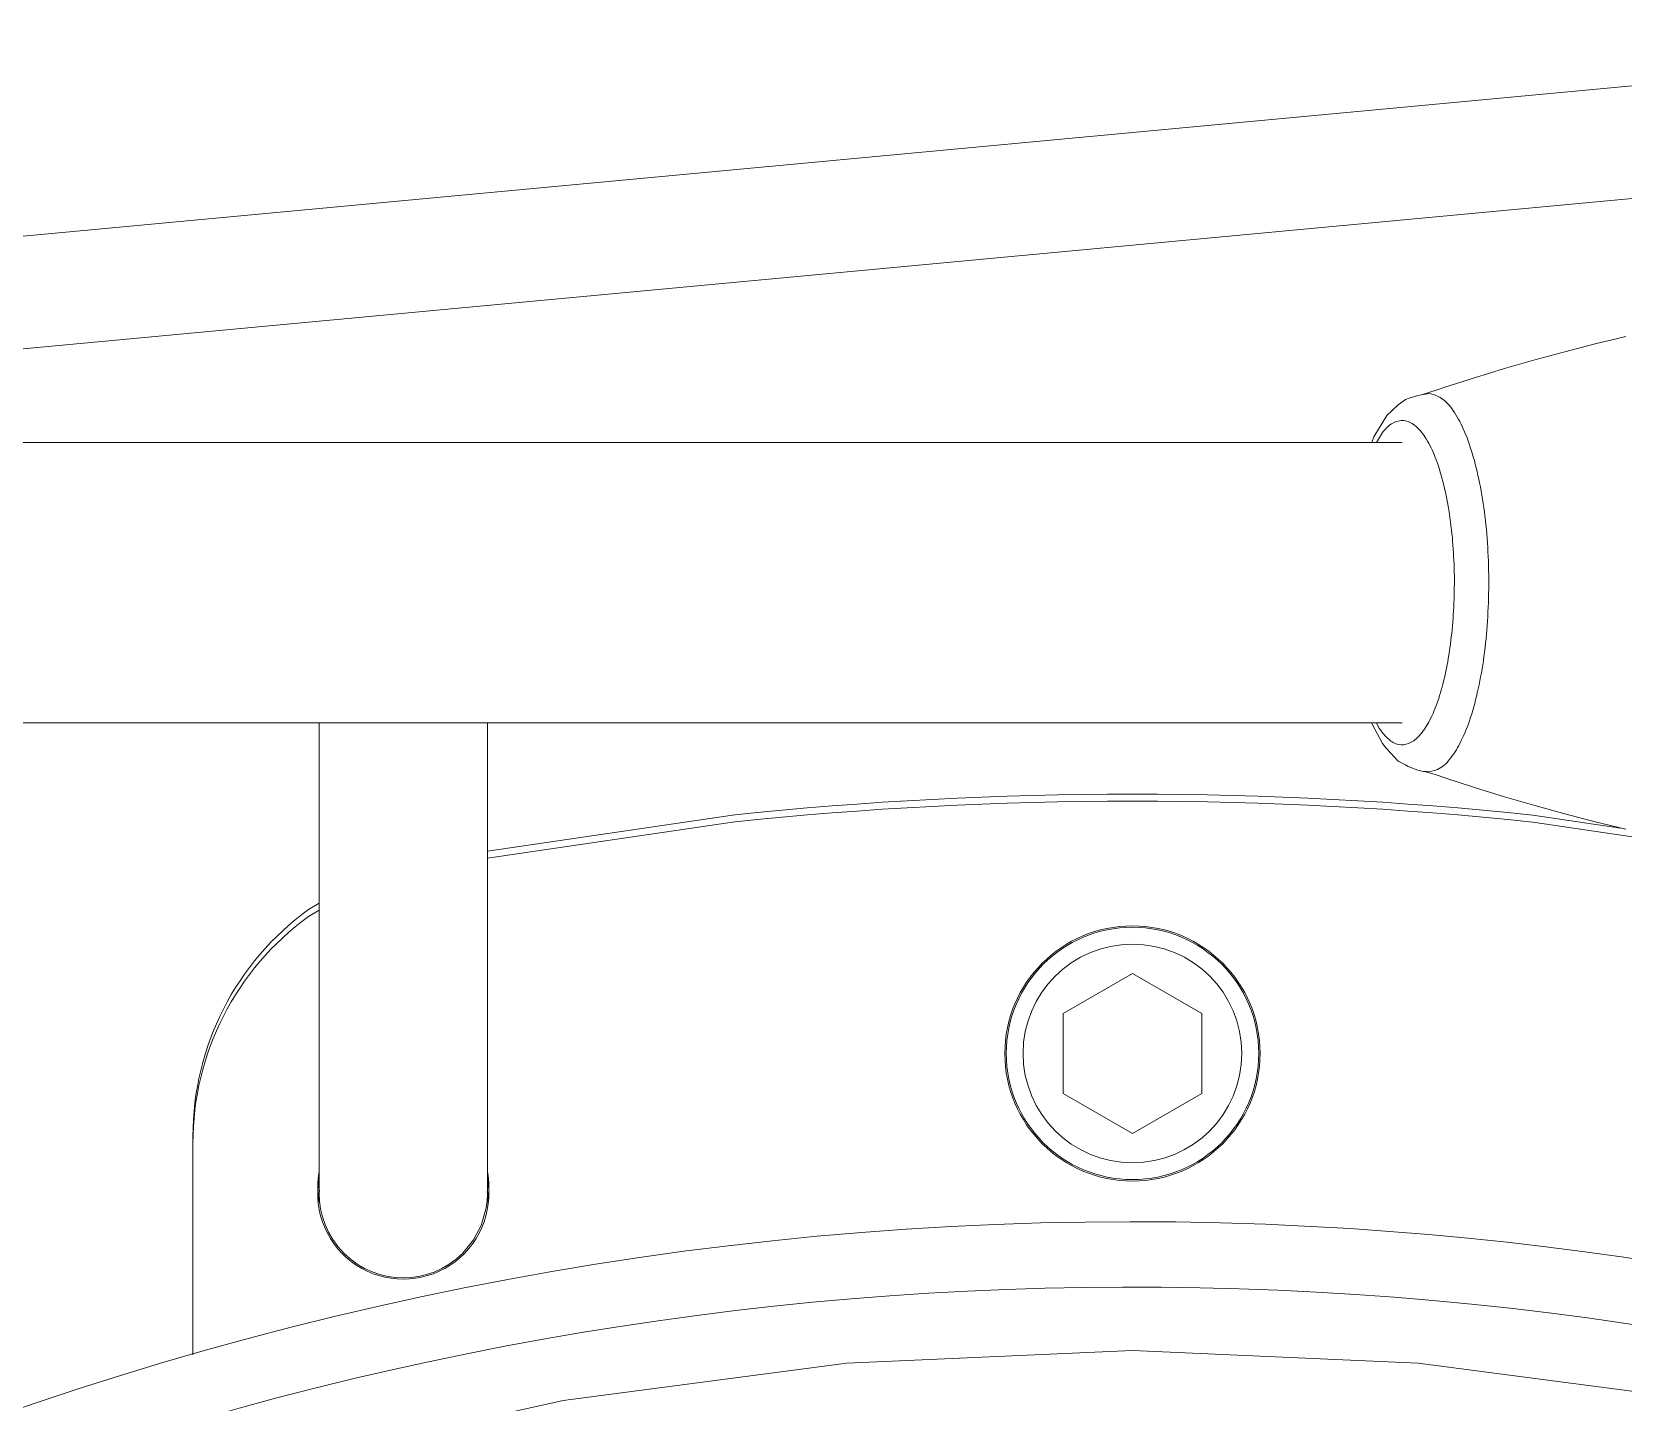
# Model space of a CAD drawing. Header units: millimetres. Extents: x -164867 to 807677, y -316775 to 513985.
# Drawn here: x 245308.5 to 245421.9, y 461558.5 to 461656.3 of the extents above; entities that cross this region are included whole.
import ezdxf

# ---------------------------------------------------------------- set-up
doc = ezdxf.new("R2010")
doc.units = ezdxf.units.MM
doc.layers.add('TECHNO', color=7, linetype='Continuous', lineweight=15)

# ---------------------------------------------------------------- blocks, each defined once
blk = doc.blocks.new('1.2_ миксер планетарный K60_60 литров')
at = {"transparency": 33554687}
for p, q in [((147.03, -341.65), (83.24, 340.78)), ((138.67, -338.16), (75.67, 335.81)), ((97.74, -279.36), (97.74, -136.6)), ((117.74, -136.35), (117.74, -279.36)), ((52.66, -197.88), (56.37, -197.88)), ((52.66, -197.88), (56.37, -197.88)), ((52.66, -197.88), (67.75, -197.88)), ((56.37, -197.88), (67.75, -197.88)), ((56.37, -197.88), (67.75, -197.88)), ((67.75, -197.88), (68.25, -197.88)), ((67.75, -197.88), (68.25, -197.88)), ((49.4, -224.29), (44.99, -204.37)), ((84.37, -206.88), (83.93, -206.13)), ((84.87, -206.88), (84.43, -206.13)), ((84.87, -206.88), (84.43, -206.13)), ((61.41, -207.55), (60.88, -207.86)), ((61.41, -207.55), (60.88, -207.86)), ((61.32, -207.6), (60.88, -207.86)), ((61.32, -207.6), (60.88, -207.86)), ((61.32, -207.6), (60.88, -207.86)), ((61.32, -207.6), (60.88, -207.86)), ((61.32, -207.6), (60.88, -207.86)), ((61.41, -207.55), (61.32, -207.6)), ((61.41, -207.55), (61.32, -207.6)), ((61.41, -207.55), (61.32, -207.6)), ((61.41, -207.55), (61.32, -207.6)), ((61.41, -207.55), (61.32, -207.6)), ((61.96, -207.3), (61.41, -207.55)), ((61.96, -207.3), (61.41, -207.55)), ((61.96, -207.3), (61.41, -207.55)), ((61.96, -207.3), (61.41, -207.55)), ((61.96, -207.3), (61.41, -207.55)), ((61.96, -207.3), (61.41, -207.55)), ((61.96, -207.3), (61.41, -207.55)), ((62.51, -207.11), (61.96, -207.3)), ((62.51, -207.11), (61.96, -207.3)), ((62.51, -207.11), (61.96, -207.3)), ((62.51, -207.11), (61.96, -207.3)), ((62.51, -207.11), (61.96, -207.3)), ((62.51, -207.11), (61.96, -207.3)), ((62.51, -207.11), (61.96, -207.3)), ((63.07, -206.98), (62.51, -207.11)), ((63.07, -206.98), (62.51, -207.11)), ((63.07, -206.98), (62.51, -207.11)), ((63.07, -206.98), (62.51, -207.11)), ((63.07, -206.98), (62.51, -207.11)), ((63.07, -206.98), (62.51, -207.11)), ((63.07, -206.98), (62.51, -207.11)), ((63.63, -206.91), (63.07, -206.98)), ((63.07, -206.98), (63.63, -206.91)), ((63.07, -206.98), (63.45, -206.93)), ((63.07, -206.98), (63.45, -206.93)), ((63.45, -206.93), (63.07, -206.98)), ((63.07, -206.98), (63.45, -206.93)), ((63.45, -206.93), (63.07, -206.98)), ((63.6, -206.88), (63.45, -206.93)), ((63.6, -206.88), (63.45, -206.93)), ((63.45, -206.93), (63.63, -206.91)), ((63.45, -206.93), (63.63, -206.91)), ((63.63, -206.91), (63.45, -206.93)), ((63.45, -206.93), (63.63, -206.91)), ((63.63, -206.91), (63.45, -206.93)), ((64.17, -206.88), (63.63, -206.91)), ((64.17, -206.88), (63.63, -206.91)), ((64.17, -206.88), (63.63, -206.91)), ((64.17, -206.88), (63.63, -206.91)), ((64.17, -206.88), (63.63, -206.91)), ((64.17, -206.88), (63.63, -206.91)), ((64.17, -206.88), (63.63, -206.91)), ((64.17, -206.88), (63.63, -206.91)), ((66.6, -206.88), (64.17, -206.88)), ((64.41, -206.9), (64.17, -206.88)), ((64.41, -206.9), (64.17, -206.88)), ((64.41, -206.9), (64.17, -206.88)), ((64.41, -206.9), (64.17, -206.88)), ((64.41, -206.9), (64.17, -206.88)), ((64.41, -206.9), (64.17, -206.88)), ((64.17, -206.88), (64.41, -206.9)), ((92.47, -206.88), (66.6, -206.88)), ((97.74, -206.88), (92.47, -206.88)), ((59.92, -208.64), (59.5, -209.1)), ((59.92, -208.64), (59.5, -209.1)), ((59.92, -208.64), (59.58, -209.01)), ((59.92, -208.64), (59.58, -209.01)), ((59.92, -208.64), (59.58, -209.01)), ((59.92, -208.64), (59.58, -209.01)), ((59.92, -208.64), (59.58, -209.01)), ((60.38, -208.22), (59.92, -208.64)), ((60.38, -208.22), (59.92, -208.64)), ((60.38, -208.22), (59.92, -208.64)), ((60.38, -208.22), (59.92, -208.64)), ((60.38, -208.22), (59.92, -208.64)), ((60.38, -208.22), (59.92, -208.64)), ((60.38, -208.22), (59.92, -208.64)), ((60.88, -207.86), (60.38, -208.22)), ((60.88, -207.86), (60.38, -208.22)), ((60.88, -207.86), (60.38, -208.22)), ((60.88, -207.86), (60.38, -208.22)), ((60.88, -207.86), (60.38, -208.22)), ((60.88, -207.86), (60.38, -208.22)), ((60.88, -207.86), (60.38, -208.22)), ((59.14, -209.59), (58.83, -210.12)), ((59.14, -209.59), (58.83, -210.12)), ((59.14, -209.59), (58.83, -210.12)), ((59.14, -209.59), (58.83, -210.12)), ((59.14, -209.59), (58.83, -210.12)), ((59.14, -209.59), (58.83, -210.12)), ((59.14, -209.59), (58.83, -210.12)), ((59.5, -209.1), (59.14, -209.59)), ((59.5, -209.1), (59.14, -209.59)), ((59.31, -209.36), (59.14, -209.59)), ((59.31, -209.36), (59.14, -209.59)), ((59.31, -209.36), (59.14, -209.59)), ((59.31, -209.36), (59.14, -209.59)), ((59.31, -209.36), (59.14, -209.59)), ((59.5, -209.1), (59.31, -209.36)), ((59.5, -209.1), (59.31, -209.36)), ((59.5, -209.1), (59.31, -209.36)), ((59.5, -209.1), (59.31, -209.36)), ((59.5, -209.1), (59.31, -209.36)), ((59.58, -209.01), (59.5, -209.1)), ((59.58, -209.01), (59.5, -209.1)), ((59.58, -209.01), (59.5, -209.1)), ((59.58, -209.01), (59.5, -209.1)), ((59.58, -209.01), (59.5, -209.1)), ((58.58, -210.67), (58.39, -211.22)), ((58.58, -210.67), (58.39, -211.22)), ((58.58, -210.67), (58.39, -211.22)), ((58.58, -210.67), (58.39, -211.22)), ((58.58, -210.67), (58.39, -211.22)), ((58.58, -210.67), (58.39, -211.22)), ((58.58, -210.67), (58.39, -211.22)), ((58.83, -210.12), (58.58, -210.67)), ((58.83, -210.12), (58.58, -210.67)), ((58.83, -210.12), (58.58, -210.67)), ((58.83, -210.12), (58.58, -210.67)), ((58.83, -210.12), (58.58, -210.67)), ((58.83, -210.12), (58.58, -210.67)), ((58.83, -210.12), (58.58, -210.67)), ((58.26, -211.78), (58.18, -212.34)), ((58.26, -211.78), (58.18, -212.34)), ((58.26, -211.78), (58.18, -212.34)), ((58.26, -211.78), (58.18, -212.34)), ((58.26, -211.78), (58.18, -212.34)), ((58.26, -211.78), (58.18, -212.34)), ((58.26, -211.78), (58.18, -212.34)), ((58.39, -211.22), (58.26, -211.78)), ((58.39, -211.22), (58.26, -211.78)), ((58.39, -211.22), (58.26, -211.78)), ((58.39, -211.22), (58.26, -211.78)), ((58.39, -211.22), (58.26, -211.78)), ((58.39, -211.22), (58.26, -211.78)), ((58.39, -211.22), (58.26, -211.78)), ((58.18, -212.34), (58.16, -212.88)), ((58.18, -212.34), (58.16, -212.88)), ((58.18, -212.34), (58.16, -212.88)), ((58.16, -212.88), (58.18, -212.34)), ((58.18, -212.34), (58.16, -212.88)), ((58.18, -212.34), (58.16, -212.88)), ((58.18, -212.34), (58.16, -212.88)), ((58.16, -212.88), (58.18, -213.41)), ((58.16, -212.88), (58.18, -213.41)), ((58.18, -213.41), (58.16, -212.88)), ((58.16, -212.88), (58.18, -213.41)), ((58.16, -212.88), (58.18, -213.41)), ((58.16, -212.88), (58.18, -213.41)), ((58.16, -212.88), (58.18, -213.41)), ((58.21, -213.61), (58.18, -213.41)), ((58.21, -213.61), (58.18, -213.41)), ((58.18, -213.41), (58.26, -213.97)), ((58.26, -213.97), (58.18, -213.41)), ((58.21, -213.61), (58.18, -213.41)), ((58.18, -213.41), (58.21, -213.61)), ((58.18, -213.41), (58.21, -213.61)), ((58.26, -213.97), (58.21, -213.61)), ((58.26, -213.97), (58.21, -213.61)), ((58.26, -213.97), (58.21, -213.61)), ((58.21, -213.61), (58.26, -213.97)), ((58.21, -213.61), (58.26, -213.97)), ((58.26, -213.97), (58.39, -214.53)), ((58.26, -213.97), (58.39, -214.53)), ((58.26, -213.97), (58.39, -214.53)), ((58.26, -213.97), (58.39, -214.53)), ((58.26, -213.97), (58.39, -214.53)), ((58.26, -213.97), (58.39, -214.53)), ((58.39, -214.53), (58.26, -213.97)), ((58.39, -214.53), (58.57, -215.08)), ((58.39, -214.53), (58.57, -215.08)), ((58.39, -214.53), (58.57, -215.08)), ((58.39, -214.53), (58.57, -215.08)), ((58.39, -214.53), (58.57, -215.08)), ((58.39, -214.53), (58.57, -215.08)), ((58.39, -214.53), (58.57, -215.08)), ((58.57, -215.08), (58.82, -215.63)), ((58.57, -215.08), (58.82, -215.63)), ((58.57, -215.08), (58.82, -215.63)), ((58.57, -215.08), (58.82, -215.63)), ((58.57, -215.08), (58.82, -215.63)), ((58.57, -215.08), (58.82, -215.63)), ((58.57, -215.08), (58.82, -215.63)), ((58.82, -215.63), (59.01, -215.96)), ((58.82, -215.63), (59.13, -216.16)), ((58.82, -215.63), (59.13, -216.16)), ((58.82, -215.63), (59.01, -215.96)), ((58.82, -215.63), (59.01, -215.96)), ((58.82, -215.63), (59.01, -215.96)), ((58.82, -215.63), (59.01, -215.96)), ((59.01, -215.96), (59.13, -216.16)), ((59.01, -215.96), (59.13, -216.16)), ((59.01, -215.96), (59.13, -216.16)), ((59.01, -215.96), (59.13, -216.16)), ((59.01, -215.96), (59.13, -216.16)), ((59.13, -216.16), (59.49, -216.66)), ((59.13, -216.16), (59.29, -216.39)), ((59.13, -216.16), (59.29, -216.39)), ((59.13, -216.16), (59.29, -216.39)), ((59.13, -216.16), (59.29, -216.39)), ((59.13, -216.16), (59.29, -216.39)), ((59.49, -216.66), (59.13, -216.16)), ((59.29, -216.39), (59.49, -216.66)), ((59.29, -216.39), (59.49, -216.66)), ((59.29, -216.39), (59.49, -216.66)), ((59.29, -216.39), (59.49, -216.66)), ((59.29, -216.39), (59.49, -216.66)), ((59.49, -216.66), (59.91, -217.12)), ((59.91, -217.12), (59.49, -216.66)), ((59.49, -216.66), (59.91, -217.12)), ((59.49, -216.66), (59.91, -217.12)), ((59.49, -216.66), (59.91, -217.12)), ((59.49, -216.66), (59.91, -217.12)), ((59.91, -217.12), (59.49, -216.66)), ((60.87, -217.9), (59.91, -217.12)), ((59.91, -217.12), (60.87, -217.9)), ((59.91, -217.12), (60.87, -217.9)), ((60.87, -217.9), (59.91, -217.12)), ((59.91, -217.12), (60.87, -217.9)), ((59.91, -217.12), (60.87, -217.9)), ((59.91, -217.12), (60.87, -217.9)), ((60.87, -217.9), (61.89, -218.44)), ((60.87, -217.9), (61.89, -218.44)), ((60.87, -217.9), (61.89, -218.44)), ((60.87, -217.9), (61.89, -218.44)), ((60.87, -217.9), (61.89, -218.44)), ((60.87, -217.9), (61.89, -218.44)), ((60.87, -217.9), (61.89, -218.44)), ((61.89, -218.44), (63.06, -218.78)), ((61.89, -218.44), (63.06, -218.78)), ((63.06, -218.78), (61.89, -218.44)), ((61.89, -218.44), (63.06, -218.78)), ((61.89, -218.44), (63.06, -218.78)), ((61.89, -218.44), (63.06, -218.78)), ((61.89, -218.44), (63.06, -218.78)), ((63.06, -218.78), (63.38, -218.83)), ((63.06, -218.78), (63.38, -218.83)), ((63.06, -218.78), (63.38, -218.83)), ((63.06, -218.78), (63.61, -218.86)), ((63.06, -218.78), (63.61, -218.86)), ((63.06, -218.78), (63.38, -218.83)), ((63.06, -218.78), (63.38, -218.83)), ((63.38, -218.83), (63.61, -218.86)), ((63.38, -218.83), (63.61, -218.86)), ((63.38, -218.83), (63.61, -218.86)), ((63.38, -218.83), (63.61, -218.86)), ((63.38, -218.83), (63.61, -218.86)), ((63.45, -218.84), (63.6, -218.89)), ((63.45, -218.84), (63.6, -218.89)), ((63.61, -218.86), (64.17, -218.88)), ((64.17, -218.88), (63.61, -218.86)), ((63.61, -218.86), (64.17, -218.88)), ((63.61, -218.86), (64.17, -218.88)), ((63.61, -218.86), (64.17, -218.88)), ((63.61, -218.86), (64.17, -218.88)), ((63.61, -218.86), (64.17, -218.88)), ((64.17, -218.88), (64.32, -218.87)), ((64.17, -218.88), (64.32, -218.87)), ((64.17, -218.88), (64.32, -218.87)), ((64.17, -218.88), (64.32, -218.87)), ((64.17, -218.88), (64.32, -218.87)), ((64.32, -218.87), (64.17, -218.88)), ((64.17, -218.88), (64.32, -218.87)), ((64.17, -218.88), (64.32, -218.87)), ((64.17, -218.88), (66.6, -218.88)), ((66.6, -218.88), (92.47, -218.88)), ((90.66, -236.35), (88.1, -218.88)), ((91.16, -236.35), (88.6, -218.88)), ((91.16, -236.35), (88.6, -218.88)), ((92.47, -218.88), (97.74, -218.88)), ((52.07, -244.51), (49.4, -224.29)), ((52.96, -264.88), (52.07, -244.51)), ((68.44, -264.88), (71.3, -259.93)), ((71.3, -259.93), (77.01, -259.93)), ((77.01, -259.93), (79.87, -264.88)), ((52.07, -285.26), (52.96, -264.88)), ((71.3, -269.83), (68.44, -264.88)), ((79.87, -264.88), (77.01, -269.83)), ((77.01, -269.83), (71.3, -269.83)), ((97.74, -284.11), (97.74, -279.36)), ((117.74, -279.36), (117.74, -284.11)), ((97.66, -281.97), (96.27, -282.71)), ((97.74, -282.27), (97.34, -282.48)), ((97.74, -281.93), (97.66, -281.97)), ((117.82, -281.97), (117.74, -281.94)), ((118.46, -282.7), (117.74, -282.27)), ((118.15, -282.1), (117.82, -281.97)), ((119.66, -283.02), (118.15, -282.1)), ((95.9, -283.01), (95.03, -283.81)), ((96.06, -282.88), (95.9, -283.01)), ((96.27, -282.71), (96.06, -282.88)), ((120.4, -283.81), (119.66, -283.02)), ((94.64, -284.54), (94.37, -285.24)), ((94.74, -284.34), (94.64, -284.54)), ((94.98, -283.87), (94.74, -284.34)), ((95.03, -283.81), (94.98, -283.87)), ((120.81, -284.35), (120.4, -283.81)), ((120.89, -284.54), (120.81, -284.35)), ((121.09, -285.24), (120.89, -284.54)), ((49.4, -305.48), (52.07, -285.26)), ((94.03, -286.54), (94.25, -285.79)), ((94.28, -285.86), (94.25, -285.79)), ((94.37, -285.24), (94.27, -285.62)), ((94.27, -285.62), (94.28, -285.86)), ((121.18, -285.76), (121.09, -285.24)), ((121.49, -286.6), (121.13, -285.48)), ((121.24, -286.08), (121.18, -285.76)), ((93.82, -287.16), (94.03, -286.54)), ((121.68, -287.16), (121.49, -286.6)), ((93.13, -289.28), (93.82, -287.16)), ((122.36, -289.28), (121.68, -287.16)), ((92.47, -291.41), (93.13, -289.28)), ((123.01, -291.41), (122.36, -289.28)), ((91.84, -293.56), (92.47, -291.41)), ((123.63, -293.56), (123.01, -291.41)), ((88.58, -307.58), (90.66, -293.42)), ((90.24, -299.69), (91.16, -293.42)), ((90.24, -299.69), (91.16, -293.42)), ((91.25, -295.71), (91.84, -293.56)), ((124.22, -295.71), (123.63, -293.56)), ((90.68, -297.88), (91.25, -295.71)), ((124.78, -297.88), (124.22, -295.71)), ((90.15, -300.05), (90.68, -297.88)), ((125.3, -300.05), (124.78, -297.88))]:
    blk.add_line(p, q, dxfattribs=at)
for radius in [9.1, 9.1, 9.1, 9, 7.8]:
    blk.add_circle((74.16, -264.88), radius, dxfattribs=at)
for centre, radius, start, end in [((-180.84, -264.88), 243, 357, 45), ((-180.84, -264.88), 238.34, 318, 45), ((67.75, -217.88), 20, 35.9999, 90), ((68.25, -217.88), 20, 35.9999, 90), ((68.25, -217.88), 20, 35.9999, 90), ((64.16, -212.88), 6.1, 80.0001, 279.9999), ((64.66, -212.88), 6.1, 80, 99.9997), ((64.66, -212.88), 6.1, 80, 99.9998), ((64.66, -212.88), 6.1, 260, 279.9998), ((64.66, -212.88), 6.1, 260, 279.9998), ((-180.84, -264.88), 273, 354, 6), ((-180.34, -264.88), 273, 354, 6), ((-180.34, -264.88), 273, 354, 6), ((-180.84, -264.88), 243, 315, 357)]:
    blk.add_arc(centre, radius, start, end, dxfattribs=at)
for points in [[(97.34, -282.48), (96.57, -283.15), (96.2, -283.85), (96.27, -284.57), (96.75, -285.26), (97.64, -285.92), (98.9, -286.51), (100.49, -287.01), (102.34, -287.4), (104.39, -287.67), (106.56, -287.81), (108.78, -287.82), (110.96, -287.69)], [(110.96, -287.69), (113.2, -287.39), (115.2, -286.95), (116.88, -286.39), (118.15, -285.73), (118.97, -285), (119.3, -284.23), (119.13, -283.45), (118.46, -282.7)], [(94.25, -285.79), (94.42, -286.64), (95.11, -287.47), (96.28, -288.23), (97.89, -288.91), (99.88, -289.47), (102.17, -289.9), (104.68, -290.17), (107.3, -290.28), (109.94, -290.23), (112.5, -290.01), (114.87, -289.63), (116.97, -289.11), (118.72, -288.47), (120.04, -287.73), (120.89, -286.92), (121.24, -286.08)]]:
    blk.add_spline(points, degree=3, dxfattribs=at)
blk = doc.blocks.new('TECHNOLOGIJA Garmatnaya')
at = {"layer": 'TECHNO', "transparency": 33554687, "xscale": 0.9999987167524668, "yscale": 0.9999987167524668, "zscale": 0.9999987167524668, "rotation": 90}
blk.add_blockref('1.2_ миксер планетарный K60_60 литров', (-1916.15, 3546.52), dxfattribs=at)

msp = doc.modelspace()

# ---------------------------------------------------------------- block references
at = {"layer": 'TECHNO', "transparency": 33554687}
msp.add_blockref('TECHNOLOGIJA Garmatnaya', (247038.21, 457962.73), dxfattribs=at)

doc.saveas('drawing.dxf')
